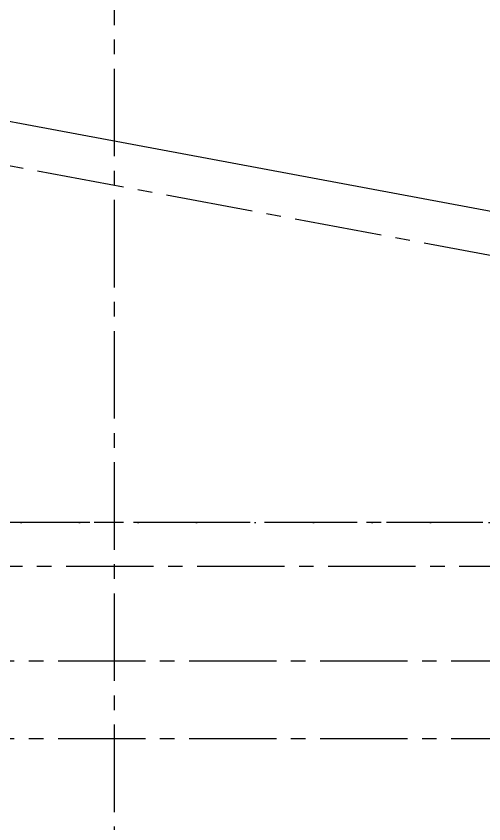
# Model space of a CAD drawing. Header units: inches. Extents: x 12000 to 16048, y 0 to 3185.
# Drawn here: x 14871.6 to 15064.4, y 1549.1 to 1881.6 of the extents above; entities that cross this region are included whole.
import ezdxf

# ---------------------------------------------------------------- set-up
doc = ezdxf.new("R2010")
doc.units = ezdxf.units.IN
doc.header["$LTSCALE"] = 48
doc.header["$MEASUREMENT"] = 0
for name, pattern in [('CENTER2', [1.125, 0.75, -0.125, 0.125, -0.125]), ('DASHDOT2', [0.5, 0.25, -0.125, 0, -0.125]), ('HIDDEN', [0.375, 0.25, -0.125])]:
    doc.linetypes.add(name, pattern=pattern)
for name, color, linetype in [('_0_Objects', 8, 'Continuous'), ('A-Grid(3-32)', 8, 'CENTER2'), ('A-Roof-Below', 8, 'Continuous'), ('Zoning Envelope', 8, 'DASHDOT2')]:
    doc.layers.add(name, color=color, linetype=linetype)

# ---------------------------------------------------------------- blocks, each defined once
blk = doc.blocks.new('2ND FLOOR CORE & SHELL')
at = {"layer": 'A-Roof-Below'}
blk.add_lwpolyline([(11054.75, -8241.31), (10655.87, -8166.97), (10655.87, -8574.87)], dxfattribs=at)
blk = doc.blocks.new('2ND FLOOR - STRUCTURAL GRID')
at = {"layer": 'A-Grid(3-32)'}
for p, q in [((10896.5, -7426.01), (10896.5, -9409.77)), ((8104.5, -7709.47), (11912.5, -8419.25)), ((11912.5, -8368.75), (8104.5, -8368.75)), ((8122.72, -8386.75), (11894.28, -8386.75)), ((8119.38, -8425.75), (11897.61, -8425.75)), ((8119.38, -8457.75), (11897.61, -8457.75))]:
    blk.add_line(p, q, dxfattribs=at)

msp = doc.modelspace()

# ---------------------------------------------------------------- linework, layer by layer
at = {"layer": 'Zoning Envelope'}
msp.add_lwpolyline([(15928, 1673.2572), (12860, 1673.2572, 0.00042607), (12726.6491, 1673.1436, 0.00155071), (12120, 1670.3373, 0.00125497)], format="xyb", dxfattribs=at)

# ---------------------------------------------------------------- block references
at = {"layer": '_0_Objects', "linetype": 'HIDDEN'}
msp.add_blockref('2ND FLOOR - STRUCTURAL GRID', (4015.5006, 10042.0072), dxfattribs=at)
at = {"layer": '_0_Objects'}
msp.add_blockref('2ND FLOOR CORE & SHELL', (4015.5006, 10042.0072), dxfattribs=at)

doc.saveas('drawing.dxf')
